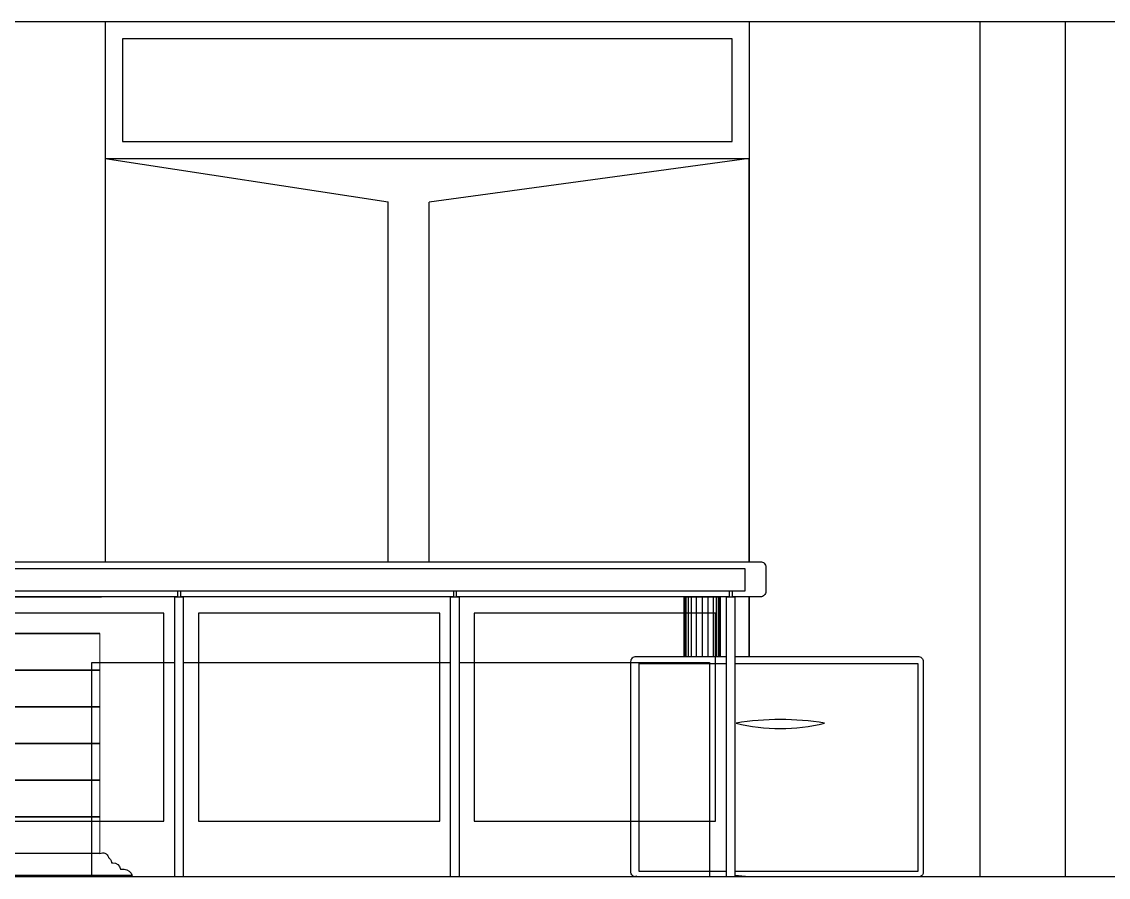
# Model space of a CAD drawing. Header units: metres. Extents: x -525 to 413, y -37 to 272.
# Drawn here: x 311.122 to 314.297, y 42.015 to 44.517 of the extents above; entities that cross this region are included whole.
import ezdxf

# ---------------------------------------------------------------- set-up
doc = ezdxf.new("R2010")
doc.units = ezdxf.units.M
doc.header["$MEASUREMENT"] = 0
doc.linetypes.add('0', pattern=[0])
doc.layers.get('0').update_dxf_attribs({"color": 254})
doc.layers.add('CYAN', color=254, linetype='Continuous')
doc.layers.add('PUERTAS', color=254, linetype='Continuous')
doc.layers.add('muebles', color=254, linetype='Continuous', lineweight=5)
doc.layers.add('ventanas', color=254, linetype='Continuous', lineweight=30)

# ---------------------------------------------------------------- blocks, each defined once
blk = doc.blocks.new('A$C74A71F80')
at = {"layer": 'CYAN'}
for p, q in [((2161.1, 712.4, 405.2), (2161.1, 561.1, -544.3)), ((2164.2, 712.4, 405.2), (2164.2, 561.1, -544.3)), ((2169.7, 712.4, 405.2), (2169.7, 561.1, -544.3)), ((2177.3, 712.4, 405.2), (2177.3, 561.1, -544.3)), ((2190.5, 712.4, 405.2), (2190.5, 561.1, -544.3)), ((2205.3, 712.4, 405.2), (2205.3, 561.1, -544.3)), ((2220.1, 712.4, 405.2), (2220.1, 561.1, -544.3)), ((2233.3, 712.4, 405.2), (2233.3, 561.1, -544.3)), ((2240.9, 712.4, 405.2), (2240.9, 561.1, -544.3)), ((2246.5, 712.4, 405.2), (2246.5, 561.1, -544.3)), ((2249.5, 712.4, 405.2), (2249.5, 561.1, -544.3)), ((676.2, 4.4, 405.2), (122.5, 4.4, 405.2)), ((758.5, 4.4, 405.2), (676.2, 4.4, 405.2))]:
    blk.add_line(p, q, dxfattribs=at)
at = {"layer": 'CYAN', "elevation": 405.2}
for points in [[(0, 783.3), (0, 787.9, -0.414214), (13.6, 801.5), (2353.5, 801.5, -0.414214), (2367.1, 787.9), (2367.1, 727.7)], [(684, 712.4), (13.6, 712.4, -0.414214), (0, 725.9)], [(2367.1, 725.9, -0.414214), (2353.5, 712.4), (2282.5, 712.4)], [(676.2, 619.3, -0.030591), (674.6, 619.2), (206.4, 619.2, -0.414214), (192.9, 632.7), (192.9, 698.7, -0.414214), (206.4, 712.3), (674.6, 712.3, -0.088409), (679.3, 711.5, -0.088409)], [(676.2, 526.1, -0.030591), (674.6, 526), (206.4, 526, -0.414214), (192.9, 539.6), (192.9, 605.6, -0.414214), (206.4, 619.2), (674.6, 619.2, -0.030591), (676.2, 619.1)], [(2759.2, 1.4), (2038.2, 1.4, -0.490328), (2024.6, 13.6), (2024.6, 547.6, -0.414214), (2038.2, 561.1), (2098.9, 561.1)], [(2288.9, 561.1), (2753.3, 561.1, -0.414214), (2766.9, 547.6), (2766.9, 13.6, -0.287503), (2759.2, 1.4)], [(676.2, 433, -0.030591), (674.6, 432.9), (206.4, 432.9, -0.414214), (192.9, 446.4), (192.9, 512.5, -0.414214), (206.4, 526), (674.6, 526, -0.030591), (676.2, 525.9, -0.030591)], [(676.2, 339.8, -0.030591), (674.6, 339.7), (206.4, 339.7, -0.414214), (192.9, 353.3), (192.9, 419.3, -0.414214), (206.4, 432.9), (674.6, 432.9, -0.030591), (676.2, 432.8)], [(676.2, 246.7, -0.030591), (674.6, 246.6), (206.4, 246.6, -0.414214), (192.9, 260.2), (192.9, 326.2, -0.414214), (206.4, 339.7), (674.6, 339.7, -0.030591), (676.2, 339.6, -0.030591)], [(676.2, 153.6, -0.030591), (674.6, 153.5), (206.4, 153.5, -0.414214), (192.9, 167), (192.9, 233, -0.414214), (206.4, 246.6), (674.6, 246.6, -0.030591), (676.2, 246.5)], [(676.2, 60.3), (192.9, 60.3), (192.9, 139.9, -0.414214), (206.4, 153.5), (674.6, 153.5, -0.030591), (676.2, 153.4, -0.030591)], [(676.2, 60.3), (676.2, 60.3, -0.470531), (697.9, 51.5), (697.9, 50.6)], [(697.9, 50.6, -0.229143), (705.6, 37.7), (705.6, 36.8), (709.5, 36.8, -0.366454), (728.2, 21), (728.2, 20.2), (737.9, 20.2, -0.338565), (758.5, 4.4)]]:
    blk.add_lwpolyline(points, format="xyb", dxfattribs=at)
at = {"layer": 'CYAN'}
for points, elevation in [([(2367.1, 727.7), (2367.1, 725.9)], 405.2), ([(874.1, 712.4), (684, 712.4)], 405.2), ([(1384.5, 712.4), (881.6, 712.4)], 405.2), ([(1574.6, 712.4), (1384.5, 712.4)], 405.2), ([(2085, 712.4), (1582.1, 712.4)], 405.2), ([(2275, 712.4), (2085, 712.4)], 405.2), ([(2098.9, 561.1), (2267.2, 561.1)], 405.2), ([(676.2, 1.4), (655.6, 1.4), (655.6, 545.6), (697.9, 545.6)], 405.2), ([(697.9, 545.6), (866.3, 545.6)], 405.2), ([(888, 545.6), (1398.4, 545.6)], 405.2), ([(1398.4, 545.6), (1566.7, 545.6)], 405.2), ([(1588.5, 545.6), (2098.9, 545.6)], 405.2), ([(2098.9, 14.5), (2045.9, 14.5), (2045.9, 542.7), (2098.9, 542.7)], -691.1), ([(2098.9, 545.6), (2224.1, 545.6), (2224.1, 1.4), (2098.9, 1.4)], 405.2), ([(2098.9, 542.7), (2267.2, 542.7)], -691.1), ([(2288.9, 542.7), (2753.5, 542.7), (2753.5, 14.5), (2288.9, 14.5)], -691.1), ([(866.3, 1.4), (676.2, 1.4)], 405.2), ([(1376.7, 1.4), (888, 1.4)], 405.2), ([(1566.7, 1.4), (1376.7, 1.4)], 405.2), ([(2098.9, 1.4), (1588.5, 1.4)], 405.2), ([(2267.2, 14.5), (2098.9, 14.5)], -691.1)]:
    blk.add_lwpolyline(points, dxfattribs=dict(at, elevation=elevation))
at = {"layer": 'CYAN', "elevation": 405.2}
blk.add_lwpolyline([(2159.6, 712.4), (2251, 712.4), (2251, 559.9), (2159.6, 559.9)], close=True, dxfattribs=at)
at = {"layer": 'CYAN'}
for centre, radius, start, end in [((2403.9, -319, -697.1), 719.5, 81.0115, 98.9885), ((2403.9, 833.6, -697.1), 456, 255.7289, 284.2711)]:
    blk.add_arc(centre, radius, start, end, dxfattribs=at)
at = {"layer": 'muebles'}
for p, q in [((676.2, 619.1, 405.2), (676.2, 60.3, 405.2)), ((2038.2, 0, 405.2), (2038.2, 4.7, 405.2))]:
    blk.add_line(p, q, dxfattribs=at)

msp = doc.modelspace()

# ---------------------------------------------------------------- linework, layer by layer
for p, q in [((317.6218, 44.517), (299.4725, 44.517)), ((311.3661, 44.517), (311.3661, 42.938)), ((313.248, 44.517), (313.248, 42.938)), ((313.9218, 44.517), (313.9218, 42.017)), ((314.1718, 44.517), (314.1718, 42.017)), ((311.3661, 44.117), (313.248, 44.117)), ((313.248, 42.938), (313.248, 44.117)), ((311.5779, 42.8344), (311.5779, 42.8531)), ((311.5866, 42.8344), (311.5866, 42.8531)), ((312.3842, 42.8344), (312.3842, 42.8531)), ((312.3928, 42.8344), (312.3928, 42.8531)), ((313.1904, 42.8344), (313.1904, 42.8531)), ((313.1991, 42.8344), (313.1991, 42.8531)), ((311.5689, 42.017), (311.5689, 42.8344)), ((311.5939, 42.8344), (311.5689, 42.8344)), ((311.5939, 42.8344), (311.5939, 42.017)), ((312.3752, 42.017), (312.3752, 42.8344)), ((312.4002, 42.8344), (312.3752, 42.8344)), ((312.4002, 42.8344), (312.4002, 42.017)), ((313.1814, 42.017), (313.1814, 42.8344)), ((313.2064, 42.8344), (313.1814, 42.8344)), ((313.2064, 42.8344), (313.2064, 42.017)), ((313.248, 42.8355), (313.248, 42.6614)), ((313.248, 42.6614), (313.248, 42.8355)), ((317.6218, 42.017), (299.4725, 42.017))]:
    msp.add_line(p, q)
at = {"ltscale": 0.015}
msp.add_lwpolyline([(311.4161, 44.167), (313.198, 44.167), (313.198, 44.467), (311.4161, 44.467)], close=True, dxfattribs=at)
msp.add_lwpolyline([(308.3116, 42.8531), (313.2366, 42.8531), (313.2366, 42.917), (308.3116, 42.917)], close=True)
at = {"layer": 'PUERTAS', "ltscale": 0.004}
for p, q in [((311.3661, 44.117), (312.1928, 43.9909)), ((313.248, 44.117), (312.3128, 43.9896)), ((313.248, 42.017), (313.2064, 42.0209))]:
    msp.add_line(p, q, dxfattribs=at)
at = {"layer": 'PUERTAS', "linetype": '0', "ltscale": 0.004}
for p, q in [((312.1928, 42.938), (312.1928, 43.9909)), ((312.3128, 42.938), (312.3128, 43.9896))]:
    msp.add_line(p, q, dxfattribs=at)
at = {"layer": 'ventanas'}
for points in [[(310.8319, 42.1799), (311.5374, 42.1799), (311.5374, 42.7877), (310.8319, 42.7877)], [(311.6382, 42.1799), (312.3437, 42.1799), (312.3437, 42.7877), (311.6382, 42.7877)], [(312.4444, 42.1799), (313.1499, 42.1799), (313.1499, 42.7877), (312.4444, 42.7877)]]:
    msp.add_lwpolyline(points, close=True, dxfattribs=at)

# ---------------------------------------------------------------- block references
at = {"xscale": 0.00115103671491417, "yscale": 0.00115103671491417, "zscale": 0.00115103671491417}
msp.add_blockref('A$C74A71F80', (310.5718, 42.0155, -0.4664), dxfattribs=at)

doc.saveas('drawing.dxf')
